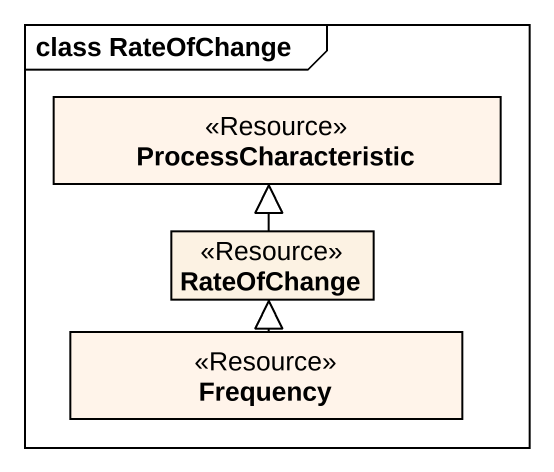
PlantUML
@startuml
mainframe class RateOfChange
hide circle
hide empty members
class ProcessCharacteristic <<Resource>> #FFF4EA
class RateOfChange <<Resource>>
class Frequency <<Resource>> #FFF4EA
RateOfChange -up-|> ProcessCharacteristic
Frequency -up-|> RateOfChange
@enduml
